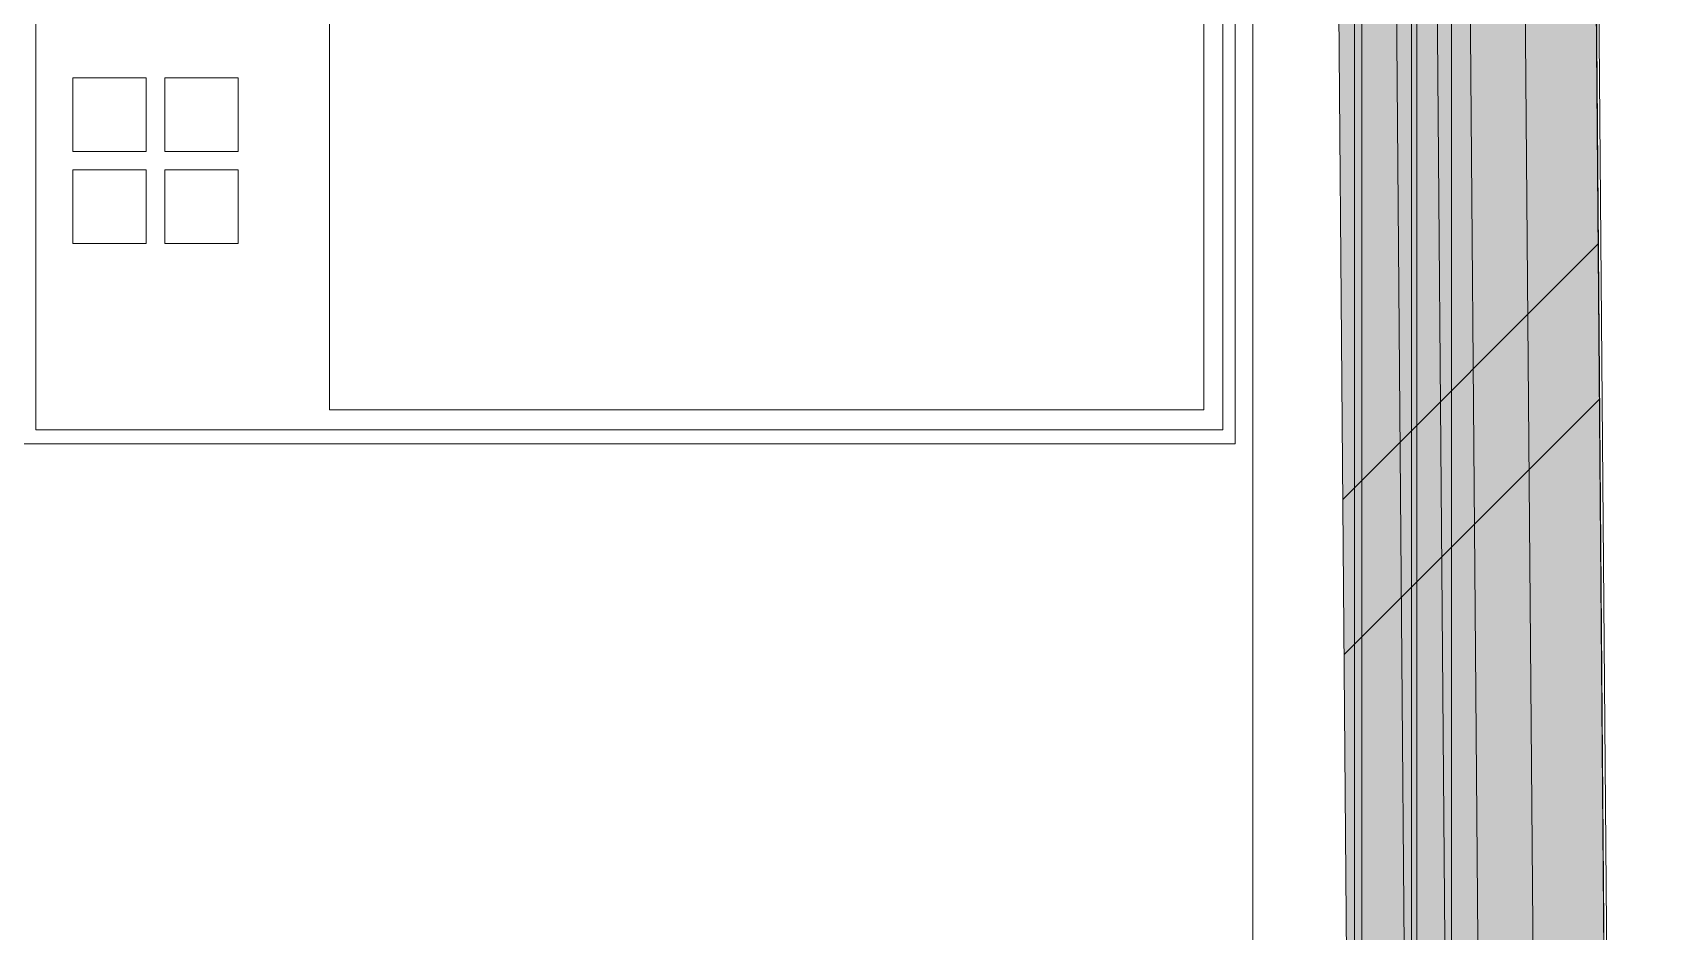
# Model space of a CAD drawing. Header units: millimetres. Extents: x -546 to 1681, y -650 to 1730.
# Drawn here: x 847.87 to 852.318, y 681.654 to 684.095 of the extents above; entities that cross this region are included whole.
import ezdxf

# ---------------------------------------------------------------- set-up
doc = ezdxf.new("R2010")
doc.units = ezdxf.units.MM

msp = doc.modelspace()

# ---------------------------------------------------------------- hatches: boundary and pattern name
at = {"true_color": 0xffffff}
h = msp.add_hatch(color=7, dxfattribs=at)
h.dxf.hatch_style = 2
h.paths.add_polyline_path([(851.3163, 697.0098), (852.0163, 697.0098), (852.3063, 661.1148), (851.6063, 661.1258)])

# ---------------------------------------------------------------- linework, layer by layer
at = {"color": 7, "lineweight": 0}
for points in [[(851.8483, 717.8099), (852.3123, 660.4138)], [(851.6573, 717.5109), (852.1183, 660.5558)], [(852.3183, 660.5578), (851.8573, 717.5119)], [(852.3063, 661.1148), (852.0103, 697.7098)], [(851.4683, 697.6288), (851.7663, 660.7738)], [(851.5783, 697.6298), (851.8783, 660.5948)], [(851.6683, 697.6308), (851.9683, 660.5958)], [(851.3163, 697.0098), (851.6063, 661.1258)], [(851.4313, 682.8268), (852.1253, 683.5208)], [(851.4343, 682.4058), (852.1293, 683.0998)]]:
    msp.add_lwpolyline(points, dxfattribs=at)
at = {"color": 8, "lineweight": 0, "true_color": 0x7f7f7f}
for points in [[(851.6173, 687.1458), (851.6173, 675.1758)], [(851.6323, 687.1608), (851.6323, 675.1608)], [(851.4823, 687.0108), (851.4823, 675.3108)], [(851.4623, 675.7108), (851.4623, 686.6218)], [(851.1383, 686.2748), (851.1383, 682.9778)], [(847.8783, 686.2408), (847.8783, 683.0158)], [(851.1043, 683.0158), (851.1043, 686.2408)], [(848.6763, 686.1738), (848.6763, 683.0698)], [(851.0533, 683.0698), (851.0533, 686.1738)], [(851.1863, 675.1178), (851.1863, 684.5378)], [(851.7263, 684.5378), (851.7263, 675.1178)], [(848.1783, 683.9718), (847.9783, 683.9718)], [(847.9783, 683.9718), (847.9783, 683.7718)], [(848.1783, 683.7718), (848.1783, 683.9718)], [(848.4283, 683.9718), (848.2283, 683.9718)], [(848.2283, 683.9718), (848.2283, 683.7718)], [(848.4283, 683.7718), (848.4283, 683.9718)], [(847.9783, 683.7718), (848.1783, 683.7718)], [(848.2283, 683.7718), (848.4283, 683.7718)], [(848.1783, 683.7218), (847.9783, 683.7218)], [(847.9783, 683.7218), (847.9783, 683.5218)], [(848.1783, 683.5218), (848.1783, 683.7218)], [(848.4283, 683.7218), (848.2283, 683.7218)], [(848.2283, 683.7218), (848.2283, 683.5218)], [(848.4283, 683.5218), (848.4283, 683.7218)], [(847.9783, 683.5218), (848.1783, 683.5218)], [(848.2283, 683.5218), (848.4283, 683.5218)], [(848.6763, 683.0698), (851.0533, 683.0698)], [(847.8783, 683.0158), (851.1043, 683.0158)], [(851.1383, 682.9778), (847.8383, 682.9778)]]:
    msp.add_lwpolyline(points, dxfattribs=at)

doc.saveas('drawing.dxf')
